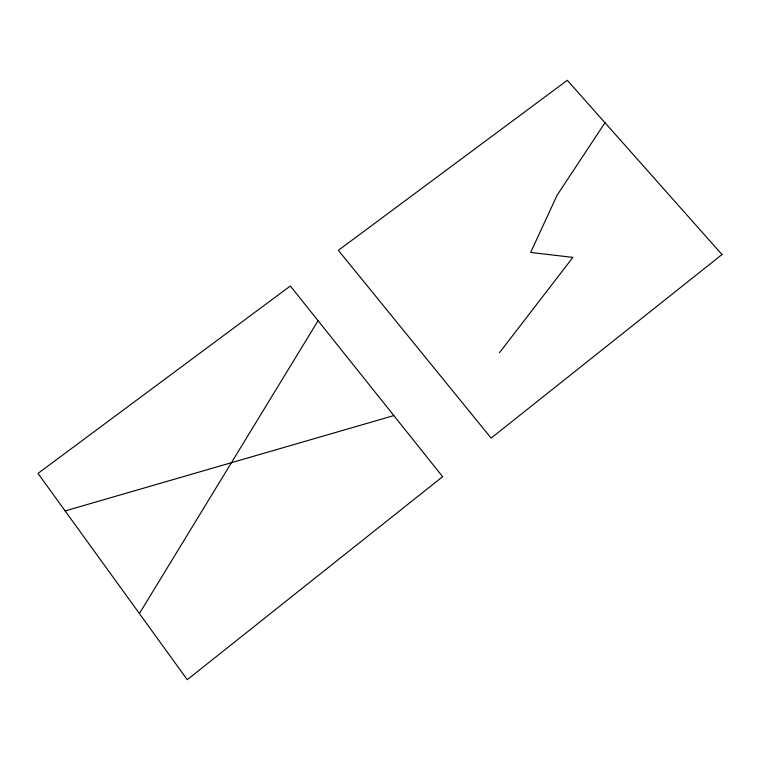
<?xml version="1.0" encoding="UTF-8"?>
<svg xmlns="http://www.w3.org/2000/svg" width="760" height="760" viewBox="0 0 760 760"><rect width="100%" height="100%" fill="white"/><g stroke="black" fill="none" stroke-linecap="round" stroke-linejoin="round"><path stroke-width="1.14" d="M139.393 613.558L318.06 320.71M604.989 122.73L557.08 195.254L530.66 252.444L572.878 257.383L499.5 352.688M65.132 510.919L393.841 415.587M442.624 476.672L187.255 679.706L38 473.413L290.339 285.998L442.624 476.672M722 254.543L491.131 438.102L338.361 250.334L567.311 80.294L722 254.543"/></g></svg>
